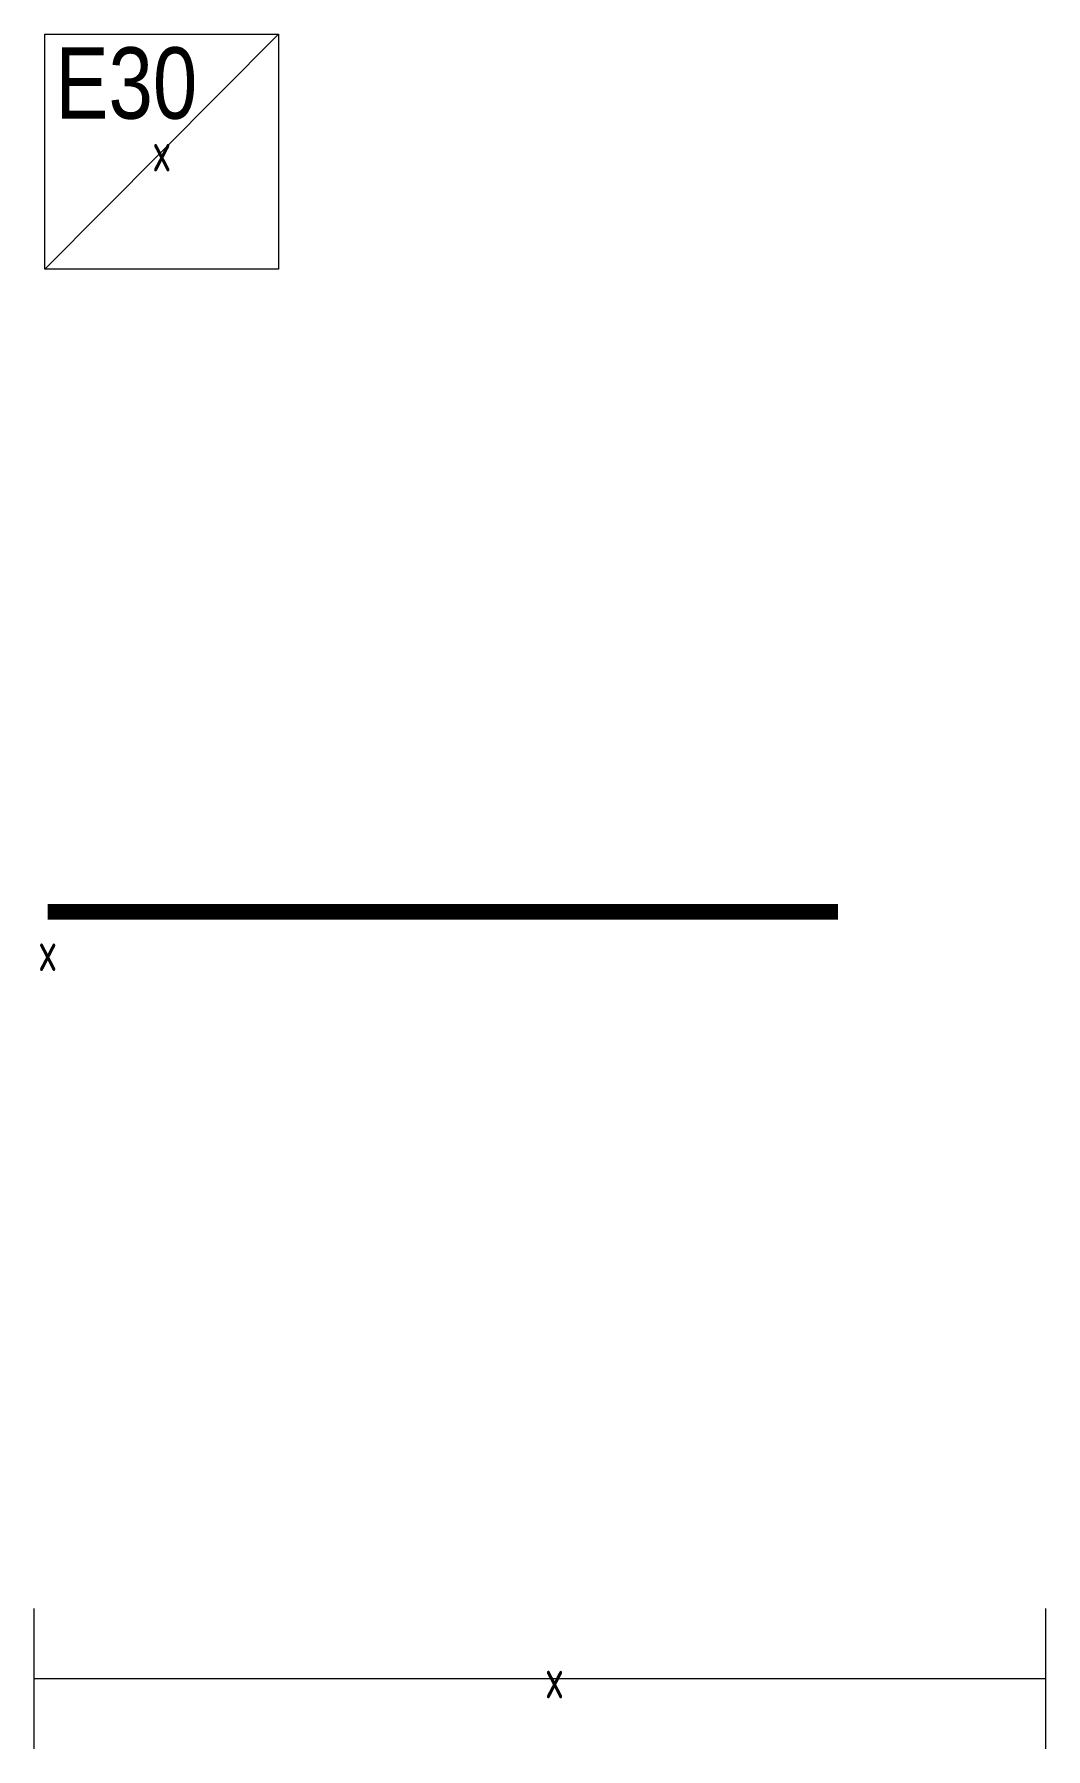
# Model space of a CAD drawing. Header units: metres. Extents: x -162 to 83385, y -62392 to -1971.
# Drawn here: x 15919 to 17199, y -44094 to -41925 of the extents above; entities that cross this region are included whole.
import ezdxf
from ezdxf.enums import TextEntityAlignment as Align

# ---------------------------------------------------------------- set-up
doc = ezdxf.new("R2010")
doc.units = ezdxf.units.M
doc.header["$LTSCALE"] = 0.5
for name, color, linetype, lineweight in [('ELIN_Attribut_01_Produkt_ID', 7, 'Continuous', 0), ('ELIN_Attribut_02_Stromkreis', 7, 'Continuous', 0), ('ELIN_Attribut_03_Verteilerbereich', 7, 'Continuous', 0), ('ELIN_Attribut_04_Montagehoehe', 7, 'Continuous', 0), ('ELIN_Attribut_05_Montageart', 7, 'Continuous', 0), ('ELIN_Attribut_06_Tuernummer', 7, 'Continuous', 0), ('ELIN_Attribut_07_Bemerkung', 7, 'Continuous', 0), ('ELIN_Attribut_08_Adresse', 7, 'Continuous', 0), ('ELIN_Attribut_10_AKZ1', 7, 'Continuous', 0), ('ELIN_Attribut_11_AKZ2', 7, 'Continuous', 0), ('ELIN_Attribut_12_Sonstiges1', 7, 'Continuous', 0), ('ELIN_Attribut_13_Sonstiges2', 7, 'Continuous', 0), ('ELIN_Attribut_14_Bauteil', 7, 'Continuous', 0), ('ELIN_Attribut_15_Ebene', 7, 'Continuous', 0), ('ELIN_Attribut_16_Raumnummer', 7, 'Continuous', 0), ('ELIN_Attribut_17_Raumname', 7, 'Continuous', 0), ('ELIN_Attribut_18_Montageabschnitt', 7, 'Continuous', 0), ('ELIN_Attribut_Basispunkt', 2, 'Continuous', 0), ('ELIN_Attribute_GEMOS', 11, 'Continuous', 0), ('ELIN_Attribute_Tragsystem', 7, 'Continuous', 0), ('ELIN_STS_DE_Stromschiene', 7, 'Continuous', 0), ('ELIN_STS_SIB_Abzweigdosen-E30', 30, 'Continuous', 0), ('ELIN_STS_WA_Kabelleiter', 7, 'Continuous', 0)]:
    doc.layers.add(name, color=color, linetype=linetype, lineweight=lineweight)
doc.layers.get('0').off()
doc.styles.add('ARIAL', font='arial.ttf')
doc.styles.add('ELIN_Attribute', font='isocp.shx', dxfattribs={"width": 0.8})
doc.styles.add('ELIN_SY', font='isocp.shx', dxfattribs={"width": 0.9})

# ---------------------------------------------------------------- blocks, each defined once
blk = doc.blocks.new('ELIN_STS_ABZWEIGDOSE_E30')
at = {"color": 0}
for p, q in [((-147.9, -148.6), (147.9, 148.6)), ((-147.9, 148.6), (147.9, 148.6)), ((-147.9, -148.6), (-147.9, 148.6)), ((147.9, 148.6), (147.9, -148.6)), ((147.9, -148.6), (-147.9, -148.6))]:
    blk.add_line(p, q, dxfattribs=at)
at = {"color": 0, "style": 'ARIAL', "width": 0.8}
blk.add_text('E30', height=90.31, dxfattribs=at).set_placement((-134.7, 41.8))
at = {"layer": 'ELIN_Attribut_01_Produkt_ID', "style": 'ELIN_Attribute', "width": 0.8, "flags": 8}
blk.add_attdef('01_PRODUKT_ID', (181.4, 62.9, 0), '', height=150, dxfattribs=at)
at = {"layer": 'ELIN_Attribut_02_Stromkreis', "style": 'ELIN_Attribute', "width": 0.8, "flags": 8}
blk.add_attdef('02_STROMKREIS', (181.4, -212.4, 0), '', height=150, dxfattribs=at)
at = {"layer": 'ELIN_Attribut_03_Verteilerbereich', "style": 'ELIN_Attribute', "width": 0.8, "flags": 9}
blk.add_attdef('03_VERTEILERBEREICH', (-247.5, -604.4, 0), '', height=125, dxfattribs=at)
at = {"layer": 'ELIN_Attribut_04_Montagehoehe', "style": 'ELIN_Attribute', "width": 0.8, "flags": 8}
blk.add_attdef('04_MONTAGEHOEHE', text='', height=125, dxfattribs=at).set_placement((-274.5, -14.6, 0), align=Align.RIGHT)
at = {"layer": 'ELIN_Attribut_05_Montageart', "style": 'ELIN_Attribute', "width": 0.8, "flags": 8}
blk.add_attdef('05_MONTAGEART', (181.4, -402.2, 0), '', height=125, dxfattribs=at)
at = {"layer": 'ELIN_Attribut_06_Tuernummer', "style": 'ELIN_Attribute', "width": 0.8, "flags": 8}
blk.add_attdef('06_TUERNUMMER', text='', height=125, dxfattribs=at).set_placement((-274.5, -214.6, 0), align=Align.RIGHT)
at = {"layer": 'ELIN_Attribut_07_Bemerkung', "style": 'ELIN_Attribute', "width": 0.8, "flags": 8}
blk.add_attdef('07_BEMERKUNG', (-247.5, -804.4, 0), '', height=125, dxfattribs=at)
at = {"layer": 'ELIN_Attribut_08_Adresse', "style": 'ELIN_Attribute', "width": 0.8, "flags": 8}
blk.add_attdef('08_ADRESSE', (-247.5, -1004.4, 0), '', height=125, dxfattribs=at)
at = {"layer": 'ELIN_Attribut_10_AKZ1', "style": 'ELIN_Attribute', "width": 0.8, "flags": 8}
blk.add_attdef('10_AKZ1', (-247.5, -1404.4, 0), '', height=125, dxfattribs=at)
at = {"layer": 'ELIN_Attribut_11_AKZ2', "style": 'ELIN_Attribute', "width": 0.8, "flags": 8}
blk.add_attdef('11_AKZ2', (-247.5, -1604.4, 0), '', height=125, dxfattribs=at)
at = {"layer": 'ELIN_Attribut_12_Sonstiges1', "style": 'ELIN_Attribute', "width": 0.8, "flags": 8}
blk.add_attdef('12_SONSTIGES1', (-247.5, -1804.4, 0), '', height=125, dxfattribs=at)
at = {"layer": 'ELIN_Attribut_13_Sonstiges2', "style": 'ELIN_Attribute', "width": 0.8, "flags": 8}
blk.add_attdef('13_SONSTIGES2', (-247.5, -2004.4, 0), '', height=125, dxfattribs=at)
at = {"layer": 'ELIN_Attribut_14_Bauteil', "style": 'ELIN_Attribute', "width": 0.8, "flags": 8}
blk.add_attdef('14_BAUTEIL', (-247.5, -2204.4, 0), '', height=125, dxfattribs=at)
at = {"layer": 'ELIN_Attribut_15_Ebene', "style": 'ELIN_Attribute', "width": 0.8, "flags": 8}
blk.add_attdef('15_EBENE', (-247.5, -2404.4, 0), '', height=125, dxfattribs=at)
at = {"layer": 'ELIN_Attribut_16_Raumnummer', "style": 'ELIN_Attribute', "width": 0.8, "flags": 8}
blk.add_attdef('16_RAUMNUMMER', (-1309.5, -394.6, 0), '', height=125, dxfattribs=at)
at = {"layer": 'ELIN_Attribut_17_Raumname', "style": 'ELIN_Attribute', "width": 0.8, "flags": 8}
blk.add_attdef('17_RAUMNAME', (-247.5, -2804.4, 0), '', height=125, dxfattribs=at)
at = {"layer": 'ELIN_Attribut_18_Montageabschnitt', "style": 'ELIN_Attribute', "width": 0.8, "flags": 8}
blk.add_attdef('18_MONTAGEABSCHNITT', (-247.5, -3004.4, 0), '', height=125, dxfattribs=at)
at = {"layer": 'ELIN_Attribut_Basispunkt', "style": 'ELIN_Attribute', "width": 0.8, "flags": 8}
blk.add_attdef('Basispunkt', text='', height=50, dxfattribs=at).set_placement((0, 0), align=Align.MIDDLE)
at = {"layer": 'ELIN_Attribute_GEMOS', "style": 'ELIN_Attribute', "width": 0.6}
for tag, p in [('G01_PRO02ID', (1620.5, 183.6)), ('G02_BEZEICHNUNG', (1620.5, -14.6, 0)), ('G03_DESCRIPTION', (1620.5, -204.4, 0)), ('G04_GEMOS-SYMBOL', (1623.8, -404.4, 0)), ('G05_GEMOS-TYP', (1623.8, -604.4, 0)), ('G06_ORTSKENNUNG', (1620.5, -804.4, 0)), ('G08_FREI1', (1620.5, -1004.4, 0)), ('G08_FREI2', (1620.5, -1204.4, 0))]:
    blk.add_attdef(tag, p, '', height=125, dxfattribs=at)
blk = doc.blocks.new('*U564')
at = {"color": 0}
blk.add_lwpolyline([(1000, 50, 20, 20, 0), (0, 50, 0, 0, 0), (0, -50, 0, 0, 0), (1000, -50, 0, 0, 0)], format="xyseb", close=True, dxfattribs=at)
at = {"layer": 'ELIN_Attribut_01_Produkt_ID', "color": 0, "style": 'ELIN_SY', "width": 0.8, "flags": 8}
blk.add_attdef('01_PRODUKT_ID', (39.7, -202.9), '', height=125, dxfattribs=at)
at = {"layer": 'ELIN_Attribut_02_Stromkreis', "style": 'ELIN_Attribute', "width": 0.8, "flags": 8}
blk.add_attdef('02_STROMKREIS', (168.4, -64.6, 0), '', height=150, dxfattribs=at)
at = {"layer": 'ELIN_Attribut_03_Verteilerbereich', "style": 'ELIN_Attribute', "width": 0.8, "flags": 8}
blk.add_attdef('03_VERTEILERBEREICH', (-247.5, -454.4, 0), '', height=125, dxfattribs=at)
at = {"layer": 'ELIN_Attribut_04_Montagehoehe', "style": 'ELIN_Attribute', "width": 0.8, "flags": 8}
blk.add_attdef('04_MONTAGEHOEHE', text='', height=125, dxfattribs=at).set_placement((0, -50, 0), align=Align.RIGHT)
at = {"layer": 'ELIN_Attribut_05_Montageart', "style": 'ELIN_Attribute', "width": 0.8, "flags": 8}
blk.add_attdef('05_MONTAGEART', (168.4, -254.4, 0), '', height=125, dxfattribs=at)
at = {"layer": 'ELIN_Attribut_06_Tuernummer', "style": 'ELIN_Attribute', "width": 0.8, "flags": 8}
blk.add_attdef('06_TUERNUMMER', text='', height=125, dxfattribs=at).set_placement((0, -50, 0), align=Align.RIGHT)
at = {"layer": 'ELIN_Attribut_07_Bemerkung', "style": 'ELIN_Attribute', "width": 0.8, "flags": 8}
blk.add_attdef('07_BEMERKUNG', (-247.5, -654.4, 0), '', height=125, dxfattribs=at)
at = {"layer": 'ELIN_Attribut_08_Adresse', "style": 'ELIN_Attribute', "width": 0.8, "flags": 8}
blk.add_attdef('08_ADRESSE', (-247.5, -854.4, 0), '', height=125, dxfattribs=at)
at = {"layer": 'ELIN_Attribut_10_AKZ1', "style": 'ELIN_Attribute', "width": 0.8, "flags": 8}
blk.add_attdef('10_AKZ1', (-247.5, -1254.4, 0), '', height=125, dxfattribs=at)
at = {"layer": 'ELIN_Attribut_11_AKZ2', "style": 'ELIN_Attribute', "width": 0.8, "flags": 8}
blk.add_attdef('11_AKZ2', (-247.5, -1454.4, 0), '', height=125, dxfattribs=at)
at = {"layer": 'ELIN_Attribut_12_Sonstiges1', "style": 'ELIN_Attribute', "width": 0.8, "flags": 8}
blk.add_attdef('12_SONSTIGES1', (-247.5, -1654.4, 0), '', height=125, dxfattribs=at)
at = {"layer": 'ELIN_Attribut_13_Sonstiges2', "style": 'ELIN_Attribute', "width": 0.8, "flags": 8}
blk.add_attdef('13_SONSTIGES2', (-247.5, -1854.4, 0), '', height=125, dxfattribs=at)
at = {"layer": 'ELIN_Attribut_14_Bauteil', "style": 'ELIN_Attribute', "width": 0.8, "flags": 9}
blk.add_attdef('14_BAUTEIL', (39.7, -402.9), '', height=125, dxfattribs=at)
at = {"layer": 'ELIN_Attribut_15_Ebene', "style": 'ELIN_Attribute', "width": 0.8, "flags": 9}
blk.add_attdef('15_EBENE', (39.7, -602.9), '', height=125, dxfattribs=at)
at = {"layer": 'ELIN_Attribut_16_Raumnummer', "style": 'ELIN_Attribute', "width": 0.8, "flags": 8}
blk.add_attdef('16_RAUMNUMMER', (-247.5, -2454.4, 0), '', height=125, dxfattribs=at)
at = {"layer": 'ELIN_Attribut_17_Raumname', "style": 'ELIN_Attribute', "width": 0.8, "flags": 8}
blk.add_attdef('17_RAUMNAME', (-247.5, -2654.4, 0), '', height=125, dxfattribs=at)
at = {"layer": 'ELIN_Attribut_18_Montageabschnitt', "color": 0, "style": 'ELIN_SY', "width": 0.8, "flags": 9}
blk.add_attdef('18_MONTAGEABSCHNITT', (39.7, -802.9), '', height=125, dxfattribs=at)
at = {"layer": 'ELIN_Attribut_Basispunkt', "style": 'ELIN_Attribute', "width": 0.8, "flags": 8}
blk.add_attdef('Basispunkt', text='', height=50, dxfattribs=at).set_placement((0, 0), align=Align.MIDDLE)
at = {"layer": 'ELIN_Attribute_GEMOS', "style": 'ELIN_Attribute', "width": 0.6}
for tag, p in [('G01_PRO02ID', (1620.5, 183.6)), ('G02_BEZEICHNUNG', (1620.5, -14.6, 0)), ('G03_DESCRIPTION', (1620.5, -204.4, 0)), ('G04_GEMOS-SYMBOL', (1623.8, -404.4, 0)), ('G05_GEMOS-TYP', (1623.8, -604.4, 0)), ('G06_ORTSKENNUNG', (1620.5, -804.4, 0)), ('G08_FREI1', (1620.5, -1004.4, 0)), ('G08_FREI2', (1620.5, -1204.4, 0))]:
    blk.add_attdef(tag, p, '', height=125, dxfattribs=at)
at = {"layer": 'ELIN_Attribute_Tragsystem', "color": 0, "style": 'ELIN_SY', "width": 0.8, "flags": 8}
blk.add_attdef('T01_ANZAHL', (1146.8, -198.7), '', height=125, dxfattribs=at)
blk = doc.blocks.new('A$Ce1868e3c')
at = {"layer": 'ELIN_STS_WA_Kabelleiter'}
for p, q in [((-640, -88.7), (-640, 88.7)), ((640, -88.7), (640, 88.7)), ((-640, 0), (640, 0))]:
    blk.add_line(p, q, dxfattribs=at)
at = {"layer": 'ELIN_Attribut_01_Produkt_ID', "color": 0, "style": 'ELIN_SY', "width": 0.8, "flags": 8}
blk.add_attdef('01_PRODUKT_ID', (-460.3, -202.9), '', height=125, dxfattribs=at)
at = {"layer": 'ELIN_Attribut_02_Stromkreis', "style": 'ELIN_Attribute', "width": 0.8, "flags": 8}
blk.add_attdef('02_STROMKREIS', (-331.6, -64.6, 0), '', height=150, dxfattribs=at)
at = {"layer": 'ELIN_Attribut_03_Verteilerbereich', "style": 'ELIN_Attribute', "width": 0.8, "flags": 8}
blk.add_attdef('03_VERTEILERBEREICH', (-747.5, -454.4, 0), '', height=125, dxfattribs=at)
at = {"layer": 'ELIN_Attribut_04_Montagehoehe', "style": 'ELIN_Attribute', "width": 0.8, "flags": 8}
blk.add_attdef('04_MONTAGEHOEHE', text='', height=125, dxfattribs=at).set_placement((-500, -50, 0), align=Align.RIGHT)
at = {"layer": 'ELIN_Attribut_05_Montageart', "style": 'ELIN_Attribute', "width": 0.8, "flags": 8}
blk.add_attdef('05_MONTAGEART', (-331.6, -254.4, 0), '', height=125, dxfattribs=at)
at = {"layer": 'ELIN_Attribut_06_Tuernummer', "style": 'ELIN_Attribute', "width": 0.8, "flags": 8}
blk.add_attdef('06_TUERNUMMER', text='', height=125, dxfattribs=at).set_placement((-500, -50, 0), align=Align.RIGHT)
at = {"layer": 'ELIN_Attribut_07_Bemerkung', "style": 'ELIN_Attribute', "width": 0.8, "flags": 8}
blk.add_attdef('07_BEMERKUNG', (-747.5, -654.4, 0), '', height=125, dxfattribs=at)
at = {"layer": 'ELIN_Attribut_08_Adresse', "style": 'ELIN_Attribute', "width": 0.8, "flags": 8}
blk.add_attdef('08_ADRESSE', (-747.5, -854.4, 0), '', height=125, dxfattribs=at)
at = {"layer": 'ELIN_Attribut_10_AKZ1', "style": 'ELIN_Attribute', "width": 0.8, "flags": 8}
blk.add_attdef('10_AKZ1', (-747.5, -1254.4, 0), '', height=125, dxfattribs=at)
at = {"layer": 'ELIN_Attribut_11_AKZ2', "style": 'ELIN_Attribute', "width": 0.8, "flags": 8}
blk.add_attdef('11_AKZ2', (-747.5, -1454.4, 0), '', height=125, dxfattribs=at)
at = {"layer": 'ELIN_Attribut_12_Sonstiges1', "style": 'ELIN_Attribute', "width": 0.8, "flags": 8}
blk.add_attdef('12_SONSTIGES1', (-747.5, -1654.4, 0), '', height=125, dxfattribs=at)
at = {"layer": 'ELIN_Attribut_13_Sonstiges2', "style": 'ELIN_Attribute', "width": 0.8, "flags": 8}
blk.add_attdef('13_SONSTIGES2', (-747.5, -1854.4, 0), '', height=125, dxfattribs=at)
at = {"layer": 'ELIN_Attribut_14_Bauteil', "style": 'ELIN_Attribute', "width": 0.8, "flags": 9}
blk.add_attdef('14_BAUTEIL', (-460.3, -402.9), '', height=125, dxfattribs=at)
at = {"layer": 'ELIN_Attribut_15_Ebene', "style": 'ELIN_Attribute', "width": 0.8, "flags": 9}
blk.add_attdef('15_EBENE', (-460.3, -602.9), '', height=125, dxfattribs=at)
at = {"layer": 'ELIN_Attribut_16_Raumnummer', "style": 'ELIN_Attribute', "width": 0.8, "flags": 8}
blk.add_attdef('16_RAUMNUMMER', (-747.5, -2454.4, 0), '', height=125, dxfattribs=at)
at = {"layer": 'ELIN_Attribut_17_Raumname', "style": 'ELIN_Attribute', "width": 0.8, "flags": 8}
blk.add_attdef('17_RAUMNAME', (-747.5, -2654.4, 0), '', height=125, dxfattribs=at)
at = {"layer": 'ELIN_Attribut_18_Montageabschnitt', "color": 0, "style": 'ELIN_SY', "width": 0.8, "flags": 9}
blk.add_attdef('18_MONTAGEABSCHNITT', (-460.3, -802.9), '', height=125, dxfattribs=at)
at = {"layer": 'ELIN_Attribut_Basispunkt', "style": 'ELIN_Attribute', "width": 0.8, "flags": 8}
blk.add_attdef('Basispunkt', text='', height=50, dxfattribs=at).set_placement((18.4, 0), align=Align.MIDDLE)
at = {"layer": 'ELIN_Attribute_GEMOS', "style": 'ELIN_Attribute', "width": 0.6}
for tag, p in [('G01_PRO02ID', (1620.5, 183.6)), ('G02_BEZEICHNUNG', (1620.5, -14.6, 0)), ('G03_DESCRIPTION', (1620.5, -204.4, 0)), ('G04_GEMOS-SYMBOL', (1623.8, -404.4, 0)), ('G05_GEMOS-TYP', (1623.8, -604.4, 0)), ('G06_ORTSKENNUNG', (1620.5, -804.4, 0)), ('G08_FREI1', (1620.5, -1004.4, 0)), ('G08_FREI2', (1620.5, -1204.4, 0))]:
    blk.add_attdef(tag, p, '', height=125, dxfattribs=at)
at = {"layer": 'ELIN_Attribute_Tragsystem', "color": 0, "style": 'ELIN_SY', "width": 0.8, "flags": 8}
blk.add_attdef('T01_ANZAHL', (646.8, -198.7), '', height=125, dxfattribs=at)

msp = doc.modelspace()

# ---------------------------------------------------------------- block references
at = {"layer": 'ELIN_STS_DE_Stromschiene', "lineweight": 0}
ref = msp.add_blockref('*U564', (15936.4, -43084.8), dxfattribs=at)
ref.add_attrib('Basispunkt', 'x', dxfattribs={"layer": 'ELIN_Attribut_Basispunkt', "height": 50, "style": 'ELIN_Attribute', "width": 0.8}).set_placement((15936.4, -43084.8), align=Align.MIDDLE)
at = {"layer": 'ELIN_STS_SIB_Abzweigdosen-E30', "lineweight": 0}
ref = msp.add_blockref('ELIN_STS_ABZWEIGDOSE_E30', (16080.8, -42073.2), dxfattribs=at)
ref.add_attrib('Basispunkt', 'x', dxfattribs={"layer": 'ELIN_Attribut_Basispunkt', "height": 50, "style": 'ELIN_Attribute', "width": 0.8}).set_placement((16080.8, -42073.2), align=Align.MIDDLE)
at = {"layer": 'ELIN_STS_WA_Kabelleiter', "lineweight": 0}
ref = msp.add_blockref('A$Ce1868e3c', (16559.4, -44005), dxfattribs=at)
ref.add_attrib('Basispunkt', 'x', dxfattribs={"layer": 'ELIN_Attribut_Basispunkt', "height": 50, "style": 'ELIN_Attribute', "width": 0.8}).set_placement((16577.8, -44005), align=Align.MIDDLE)

doc.saveas('drawing.dxf')
